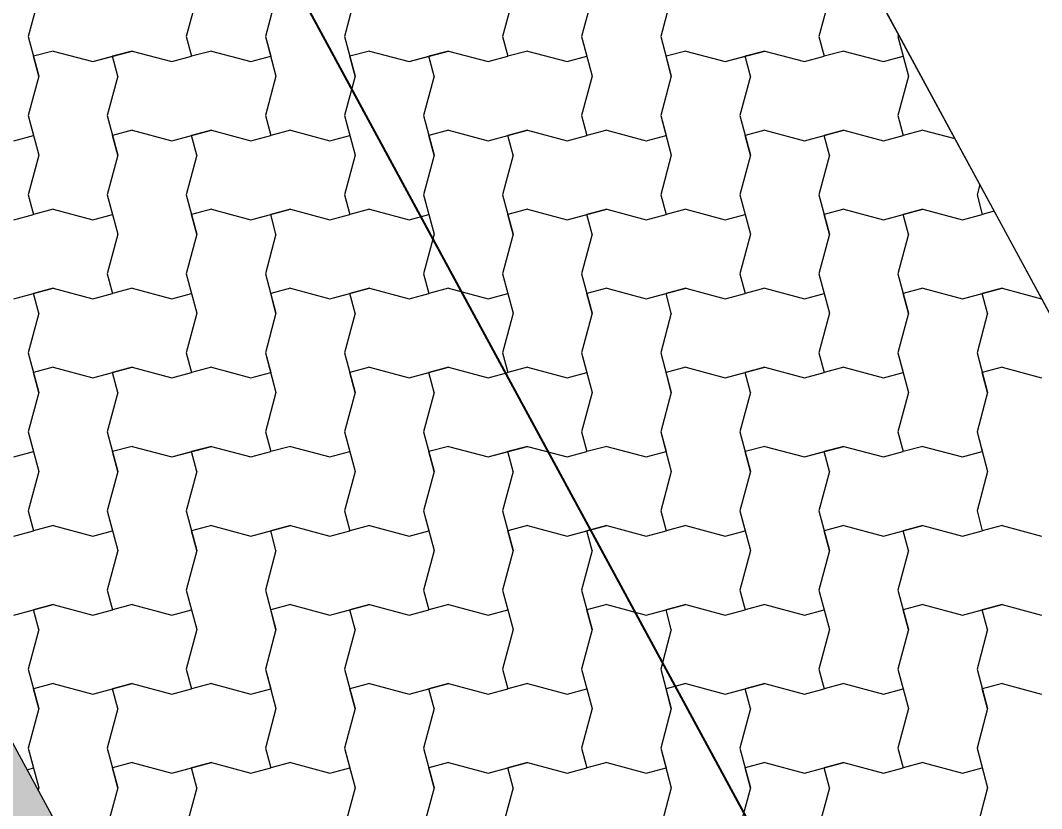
# Model space of a CAD drawing. Header units: metres. Extents: x -111189 to -108577, y -72951 to -72647.
# Drawn here: x -110197.976 to -110196.685, y -72668.419 to -72667.422 of the extents above; entities that cross this region are included whole.
import ezdxf

# ---------------------------------------------------------------- set-up
doc = ezdxf.new("R2010")
doc.units = ezdxf.units.M
doc.header["$MEASUREMENT"] = 0
doc.set_wipeout_variables(frame=1)
doc.linetypes.add('Wipeout_Contour', pattern=[1, 0, -1])
for name, color, linetype in [('00 - Cotas Implantação', 7, 'Continuous'), ('00 - Muros - Pormenores', 7, 'Continuous'), ('02 - ESTRADAS', 7, 'Continuous'), ('02 - PASSEIOS', 7, 'Continuous'), ('07 - MUROS', 7, 'Continuous'), ('Planta Piso -1_1_01 - TERRENO PROPOSTO', 7, 'Continuous')]:
    doc.layers.add(name, color=color, linetype=linetype)
doc.styles.add('ESTILO_GERADO_2', font='malgunsl.ttf')
doc.styles.add('ESTILO_GERADO_3', font='AGENCYR.TTF')
doc.dimstyles.new('ESTILO_GERADO__1', dxfattribs={"dimtxt": 0.15, "dimasz": 0.095, "dimexe": 0.18, "dimexo": 0.5, "dimgap": 0, "dimtad": 1, "dimzin": 0, "dimdsep": 46, "dimtxsty": 'ESTILO_GERADO_2', "dimblk": 'ARROWHEAD_2', "dimblk1": 'ARROWHEAD_2', "dimblk2": 'ARROWHEAD_2', "dimcen": 0.09, "dimclrd": 7, "dimclre": 7, "dimclrt": 7, "dimadec": 0, "dimazin": 0, "dimtfac": 1, "dimtdec": 4, "dimtmove": 0, "dimatfit": 3, "dimfxl": 1, "dimtolj": 1, "dimtzin": 0, "dimarcsym": 0})
doc.dimstyles.new('ESTILO_GERADO__2', dxfattribs={"dimtxt": 0.15, "dimasz": 0.057, "dimexe": 0.18, "dimexo": 0.05, "dimgap": 0, "dimtad": 1, "dimzin": 0, "dimdsep": 46, "dimtxsty": 'ESTILO_GERADO_3', "dimblk": 'ARROWHEAD_2', "dimblk1": 'ARROWHEAD_2', "dimblk2": 'ARROWHEAD_2', "dimcen": 0.09, "dimclrd": 7, "dimclre": 7, "dimclrt": 7, "dimadec": 0, "dimazin": 0, "dimtfac": 1, "dimtdec": 4, "dimtmove": 0, "dimatfit": 3, "dimfxl": 1, "dimtolj": 1, "dimtzin": 0, "dimarcsym": 0})

# ---------------------------------------------------------------- blocks, each defined once
blk = doc.blocks.new('Malha_7_1', base_point=(-111182.45, -72914.5203))
at = {"layer": '02 - ESTRADAS', "linetype": 'Continuous', "lineweight": 0}
blk.add_hatch(color=59, dxfattribs=at).paths.add_polyline_path([(-111182.45, -72914.5203), (-111188.8126, -72916.4733), (-111186.8713, -72920.0457), (-111184.43, -72924.5384), (-111179.542, -72933.5337), (-111178.9858, -72934.5573), (-111177.1266, -72937.9788), (-111170.2715, -72950.5942), (-111163.9365, -72948.6033), (-111171.3979, -72934.867), (-111173.1932, -72931.5618), (-111177.5277, -72923.5822), (-111178.6992, -72921.4255), (-111179.283, -72920.3506), (-111181.1398, -72916.9324)])
at = {"layer": '02 - ESTRADAS', "color": 7, "linetype": 'Continuous', "lineweight": 13, "flags": 128}
blk.add_lwpolyline([(-111182.45, -72914.5203), (-111181.1398, -72916.9324), (-111179.283, -72920.3506), (-111178.6992, -72921.4255), (-111177.5277, -72923.5822), (-111173.1932, -72931.5618), (-111171.3979, -72934.867), (-111163.9365, -72948.6033), (-111170.2715, -72950.5942), (-111177.1266, -72937.9788), (-111178.9858, -72934.5573), (-111179.542, -72933.5337), (-111184.43, -72924.5384), (-111186.8713, -72920.0457), (-111188.8126, -72916.4733)], close=True, dxfattribs=at)
blk = doc.blocks.new('*X25', base_point=(-110957.0649, -73026.2797))
at = {"layer": '02 - PASSEIOS', "color": 253, "linetype": 'Continuous', "lineweight": 9}
for p, q in [((-111173.5515, -72929.898), (-111173.5649, -72929.948)), ((-111173.3515, -72929.898), (-111173.3649, -72929.948)), ((-111173.2515, -72929.898), (-111173.2649, -72929.948)), ((-111173.2515, -72929.898), (-111173.2649, -72929.948)), ((-111173.1515, -72929.898), (-111173.1649, -72929.948)), ((-111172.9515, -72929.898), (-111172.9649, -72929.948)), ((-111172.8515, -72929.898), (-111172.8649, -72929.948)), ((-111172.8515, -72929.898), (-111172.8649, -72929.948)), ((-111172.7515, -72929.898), (-111172.7649, -72929.948)), ((-111172.5515, -72929.898), (-111172.5649, -72929.948)), ((-111173.5649, -72929.948), (-111173.5515, -72929.998)), ((-111173.3649, -72929.948), (-111173.3582, -72929.973)), ((-111173.2649, -72929.948), (-111173.2582, -72929.973)), ((-111173.2649, -72929.948), (-111173.2515, -72929.998)), ((-111173.1649, -72929.948), (-111173.1515, -72929.998)), ((-111172.9649, -72929.948), (-111172.9582, -72929.973)), ((-111172.8649, -72929.948), (-111172.8582, -72929.973)), ((-111172.8649, -72929.948), (-111172.8515, -72929.998)), ((-111172.7649, -72929.948), (-111172.7515, -72929.998)), ((-111172.5649, -72929.948), (-111172.5582, -72929.973)), ((-111172.4642, -72929.9456), (-111172.4649, -72929.948)), ((-111172.4642, -72929.9456), (-111172.4649, -72929.948)), ((-111172.4649, -72929.948), (-111172.4582, -72929.973)), ((-111172.4649, -72929.948), (-111172.4515, -72929.998)), ((-111173.5332, -72929.9663), (-111173.5582, -72929.973)), ((-111173.5332, -72929.9663), (-111173.5582, -72929.973)), ((-111173.5332, -72929.9663), (-111173.4832, -72929.9797)), ((-111173.5332, -72929.9663), (-111173.4832, -72929.9797)), ((-111173.4832, -72929.9797), (-111173.4332, -72929.9663)), ((-111173.4332, -72929.9663), (-111173.4582, -72929.973)), ((-111173.4332, -72929.9663), (-111173.3832, -72929.9797)), ((-111173.4332, -72929.9663), (-111173.3832, -72929.9797)), ((-111173.3332, -72929.9663), (-111173.3582, -72929.973)), ((-111173.3332, -72929.9663), (-111173.2832, -72929.9797)), ((-111173.1332, -72929.9663), (-111173.1582, -72929.973)), ((-111173.1332, -72929.9663), (-111173.1582, -72929.973)), ((-111173.1332, -72929.9663), (-111173.0832, -72929.9797)), ((-111173.1332, -72929.9663), (-111173.0832, -72929.9797)), ((-111173.0832, -72929.9797), (-111173.0332, -72929.9663)), ((-111173.0332, -72929.9663), (-111173.0582, -72929.973)), ((-111173.0332, -72929.9663), (-111172.9832, -72929.9797)), ((-111173.0332, -72929.9663), (-111172.9832, -72929.9797)), ((-111172.9332, -72929.9663), (-111172.9582, -72929.973)), ((-111172.9332, -72929.9663), (-111172.8832, -72929.9797)), ((-111172.7332, -72929.9663), (-111172.7582, -72929.973)), ((-111172.7332, -72929.9663), (-111172.7582, -72929.973)), ((-111172.7332, -72929.9663), (-111172.6832, -72929.9797)), ((-111172.7332, -72929.9663), (-111172.6832, -72929.9797)), ((-111172.6832, -72929.9797), (-111172.6332, -72929.9663)), ((-111172.6332, -72929.9663), (-111172.6582, -72929.973)), ((-111172.6332, -72929.9663), (-111172.5832, -72929.9797)), ((-111172.6332, -72929.9663), (-111172.5832, -72929.9797)), ((-111172.5332, -72929.9663), (-111172.5582, -72929.973)), ((-111172.5332, -72929.9663), (-111172.4832, -72929.9797)), ((-111173.5515, -72929.998), (-111173.5582, -72929.973)), ((-111173.4832, -72929.9797), (-111173.4582, -72929.973)), ((-111173.4515, -72929.998), (-111173.4582, -72929.973)), ((-111173.3832, -72929.9797), (-111173.3582, -72929.973)), ((-111173.3832, -72929.9797), (-111173.3582, -72929.973)), ((-111173.2832, -72929.9797), (-111173.2582, -72929.973)), ((-111173.1515, -72929.998), (-111173.1582, -72929.973)), ((-111173.0832, -72929.9797), (-111173.0582, -72929.973)), ((-111173.0515, -72929.998), (-111173.0582, -72929.973)), ((-111172.9832, -72929.9797), (-111172.9582, -72929.973)), ((-111172.9832, -72929.9797), (-111172.9582, -72929.973)), ((-111172.8832, -72929.9797), (-111172.8582, -72929.973)), ((-111172.7515, -72929.998), (-111172.7582, -72929.973)), ((-111172.6832, -72929.9797), (-111172.6582, -72929.973)), ((-111172.6515, -72929.998), (-111172.6582, -72929.973)), ((-111172.5832, -72929.9797), (-111172.5582, -72929.973)), ((-111172.5832, -72929.9797), (-111172.5582, -72929.973)), ((-111172.4832, -72929.9797), (-111172.4582, -72929.973)), ((-111173.5515, -72929.998), (-111173.5649, -72930.048)), ((-111173.5515, -72929.998), (-111173.5649, -72930.048)), ((-111173.4515, -72929.998), (-111173.4649, -72930.048)), ((-111173.2515, -72929.998), (-111173.2649, -72930.048)), ((-111173.1515, -72929.998), (-111173.1649, -72930.048)), ((-111173.1515, -72929.998), (-111173.1649, -72930.048)), ((-111173.0515, -72929.998), (-111173.0649, -72930.048)), ((-111172.8515, -72929.998), (-111172.8649, -72930.048)), ((-111172.7515, -72929.998), (-111172.7649, -72930.048)), ((-111172.7515, -72929.998), (-111172.7649, -72930.048)), ((-111172.6515, -72929.998), (-111172.6649, -72930.048)), ((-111172.4515, -72929.998), (-111172.4649, -72930.048)), ((-111173.5649, -72930.048), (-111173.5582, -72930.073)), ((-111173.5649, -72930.048), (-111173.5515, -72930.098)), ((-111173.4649, -72930.048), (-111173.4515, -72930.098)), ((-111173.2649, -72930.048), (-111173.2582, -72930.073)), ((-111173.1649, -72930.048), (-111173.1582, -72930.073)), ((-111173.1649, -72930.048), (-111173.1515, -72930.098)), ((-111173.0649, -72930.048), (-111173.0515, -72930.098)), ((-111172.8649, -72930.048), (-111172.8582, -72930.073)), ((-111172.7649, -72930.048), (-111172.7582, -72930.073)), ((-111172.7649, -72930.048), (-111172.7515, -72930.098)), ((-111172.6649, -72930.048), (-111172.6515, -72930.098)), ((-111172.4649, -72930.048), (-111172.4582, -72930.073)), ((-111173.5832, -72930.0797), (-111173.5582, -72930.073)), ((-111173.4332, -72930.0663), (-111173.4582, -72930.073)), ((-111173.4332, -72930.0663), (-111173.4582, -72930.073)), ((-111173.4515, -72930.098), (-111173.4582, -72930.073)), ((-111173.4332, -72930.0663), (-111173.3832, -72930.0797)), ((-111173.4332, -72930.0663), (-111173.3832, -72930.0797)), ((-111173.3832, -72930.0797), (-111173.3332, -72930.0663)), ((-111173.3832, -72930.0797), (-111173.3582, -72930.073)), ((-111173.3332, -72930.0663), (-111173.3582, -72930.073)), ((-111173.3515, -72930.098), (-111173.3582, -72930.073)), ((-111173.3332, -72930.0663), (-111173.2832, -72930.0797)), ((-111173.3332, -72930.0663), (-111173.2832, -72930.0797)), ((-111173.2832, -72930.0797), (-111173.2582, -72930.073)), ((-111173.2832, -72930.0797), (-111173.2582, -72930.073)), ((-111173.2332, -72930.0663), (-111173.2582, -72930.073)), ((-111173.2332, -72930.0663), (-111173.1832, -72930.0797)), ((-111173.1832, -72930.0797), (-111173.1582, -72930.073)), ((-111173.0332, -72930.0663), (-111173.0582, -72930.073)), ((-111173.0332, -72930.0663), (-111173.0582, -72930.073)), ((-111173.0515, -72930.098), (-111173.0582, -72930.073)), ((-111173.0332, -72930.0663), (-111172.9832, -72930.0797)), ((-111173.0332, -72930.0663), (-111172.9832, -72930.0797)), ((-111172.9832, -72930.0797), (-111172.9332, -72930.0663)), ((-111172.9832, -72930.0797), (-111172.9582, -72930.073)), ((-111172.9332, -72930.0663), (-111172.9582, -72930.073)), ((-111172.9515, -72930.098), (-111172.9582, -72930.073)), ((-111172.9332, -72930.0663), (-111172.8832, -72930.0797)), ((-111172.9332, -72930.0663), (-111172.8832, -72930.0797)), ((-111172.8832, -72930.0797), (-111172.8582, -72930.073)), ((-111172.8832, -72930.0797), (-111172.8582, -72930.073)), ((-111172.8332, -72930.0663), (-111172.8582, -72930.073)), ((-111172.8332, -72930.0663), (-111172.7832, -72930.0797)), ((-111172.7832, -72930.0797), (-111172.7582, -72930.073)), ((-111172.6332, -72930.0663), (-111172.6582, -72930.073)), ((-111172.6332, -72930.0663), (-111172.6582, -72930.073)), ((-111172.6515, -72930.098), (-111172.6582, -72930.073)), ((-111172.6332, -72930.0663), (-111172.5832, -72930.0797)), ((-111172.6332, -72930.0663), (-111172.5832, -72930.0797)), ((-111172.5832, -72930.0797), (-111172.5332, -72930.0663)), ((-111172.5832, -72930.0797), (-111172.5582, -72930.073)), ((-111172.5332, -72930.0663), (-111172.5582, -72930.073)), ((-111172.5515, -72930.098), (-111172.5582, -72930.073)), ((-111172.5332, -72930.0663), (-111172.4832, -72930.0797)), ((-111172.5332, -72930.0663), (-111172.4832, -72930.0797)), ((-111172.4832, -72930.0797), (-111172.4582, -72930.073)), ((-111172.4832, -72930.0797), (-111172.4582, -72930.073)), ((-111172.4332, -72930.0663), (-111172.4582, -72930.073)), ((-111172.4332, -72930.0663), (-111172.393, -72930.0771)), ((-111173.5515, -72930.098), (-111173.5649, -72930.148)), ((-111173.4515, -72930.098), (-111173.4649, -72930.148)), ((-111173.4515, -72930.098), (-111173.4649, -72930.148)), ((-111173.3515, -72930.098), (-111173.3649, -72930.148)), ((-111173.1515, -72930.098), (-111173.1649, -72930.148)), ((-111173.0515, -72930.098), (-111173.0649, -72930.148)), ((-111173.0515, -72930.098), (-111173.0649, -72930.148)), ((-111172.9515, -72930.098), (-111172.9649, -72930.148)), ((-111172.7515, -72930.098), (-111172.7649, -72930.148)), ((-111172.6515, -72930.098), (-111172.6649, -72930.148)), ((-111172.6515, -72930.098), (-111172.6649, -72930.148)), ((-111172.5515, -72930.098), (-111172.5649, -72930.148)), ((-111172.3615, -72930.1353), (-111172.3649, -72930.148)), ((-111173.5649, -72930.148), (-111173.5582, -72930.173)), ((-111173.4649, -72930.148), (-111173.4582, -72930.173)), ((-111173.4649, -72930.148), (-111173.4515, -72930.198)), ((-111173.3649, -72930.148), (-111173.3515, -72930.198)), ((-111173.1649, -72930.148), (-111173.1582, -72930.173)), ((-111173.0649, -72930.148), (-111173.0582, -72930.173)), ((-111173.0649, -72930.148), (-111173.0515, -72930.198)), ((-111172.9649, -72930.148), (-111172.9515, -72930.198)), ((-111172.7649, -72930.148), (-111172.7582, -72930.173)), ((-111172.6649, -72930.148), (-111172.6582, -72930.173)), ((-111172.6649, -72930.148), (-111172.6515, -72930.198)), ((-111172.5649, -72930.148), (-111172.5515, -72930.198)), ((-111172.3649, -72930.148), (-111172.3582, -72930.173)), ((-111173.5832, -72930.1797), (-111173.5582, -72930.173)), ((-111173.5832, -72930.1797), (-111173.5582, -72930.173)), ((-111173.5332, -72930.1663), (-111173.5582, -72930.173)), ((-111173.5332, -72930.1663), (-111173.4832, -72930.1797)), ((-111173.4832, -72930.1797), (-111173.4582, -72930.173)), ((-111173.3332, -72930.1663), (-111173.3582, -72930.173)), ((-111173.3332, -72930.1663), (-111173.3582, -72930.173)), ((-111173.3515, -72930.198), (-111173.3582, -72930.173)), ((-111173.3332, -72930.1663), (-111173.2832, -72930.1797)), ((-111173.3332, -72930.1663), (-111173.2832, -72930.1797)), ((-111173.2832, -72930.1797), (-111173.2332, -72930.1663)), ((-111173.2832, -72930.1797), (-111173.2582, -72930.173)), ((-111173.2332, -72930.1663), (-111173.2582, -72930.173)), ((-111173.2515, -72930.198), (-111173.2582, -72930.173)), ((-111173.2332, -72930.1663), (-111173.1832, -72930.1797)), ((-111173.2332, -72930.1663), (-111173.1832, -72930.1797)), ((-111173.1832, -72930.1797), (-111173.1582, -72930.173)), ((-111173.1832, -72930.1797), (-111173.1582, -72930.173)), ((-111173.1332, -72930.1663), (-111173.1582, -72930.173)), ((-111173.1332, -72930.1663), (-111173.0832, -72930.1797)), ((-111173.0832, -72930.1797), (-111173.0582, -72930.173)), ((-111172.9332, -72930.1663), (-111172.9582, -72930.173)), ((-111172.9332, -72930.1663), (-111172.9582, -72930.173)), ((-111172.9515, -72930.198), (-111172.9582, -72930.173)), ((-111172.9332, -72930.1663), (-111172.8832, -72930.1797)), ((-111172.9332, -72930.1663), (-111172.8832, -72930.1797)), ((-111172.8832, -72930.1797), (-111172.8332, -72930.1663)), ((-111172.8832, -72930.1797), (-111172.8582, -72930.173)), ((-111172.8332, -72930.1663), (-111172.8582, -72930.173)), ((-111172.8515, -72930.198), (-111172.8582, -72930.173)), ((-111172.8332, -72930.1663), (-111172.7832, -72930.1797)), ((-111172.8332, -72930.1663), (-111172.7832, -72930.1797)), ((-111172.7832, -72930.1797), (-111172.7582, -72930.173)), ((-111172.7832, -72930.1797), (-111172.7582, -72930.173)), ((-111172.7332, -72930.1663), (-111172.7582, -72930.173)), ((-111172.7332, -72930.1663), (-111172.6832, -72930.1797)), ((-111172.6832, -72930.1797), (-111172.6582, -72930.173)), ((-111172.5332, -72930.1663), (-111172.5582, -72930.173)), ((-111172.5332, -72930.1663), (-111172.5582, -72930.173)), ((-111172.5515, -72930.198), (-111172.5582, -72930.173)), ((-111172.5332, -72930.1663), (-111172.4832, -72930.1797)), ((-111172.5332, -72930.1663), (-111172.4832, -72930.1797)), ((-111172.4832, -72930.1797), (-111172.4332, -72930.1663)), ((-111172.4832, -72930.1797), (-111172.4582, -72930.173)), ((-111172.4332, -72930.1663), (-111172.4582, -72930.173)), ((-111172.4515, -72930.198), (-111172.4582, -72930.173)), ((-111172.4332, -72930.1663), (-111172.3832, -72930.1797)), ((-111172.4332, -72930.1663), (-111172.3832, -72930.1797)), ((-111172.3832, -72930.1797), (-111172.3582, -72930.173)), ((-111172.3832, -72930.1797), (-111172.3582, -72930.173)), ((-111172.3432, -72930.169), (-111172.3582, -72930.173)), ((-111173.4515, -72930.198), (-111173.4649, -72930.248)), ((-111173.3515, -72930.198), (-111173.3649, -72930.248)), ((-111173.3515, -72930.198), (-111173.3649, -72930.248)), ((-111173.2515, -72930.198), (-111173.2649, -72930.248)), ((-111173.0515, -72930.198), (-111173.0649, -72930.248)), ((-111172.9515, -72930.198), (-111172.9649, -72930.248)), ((-111172.9515, -72930.198), (-111172.9649, -72930.248)), ((-111172.8515, -72930.198), (-111172.8649, -72930.248)), ((-111172.6515, -72930.198), (-111172.6649, -72930.248)), ((-111172.5515, -72930.198), (-111172.5649, -72930.248)), ((-111172.5515, -72930.198), (-111172.5649, -72930.248)), ((-111172.4515, -72930.198), (-111172.4649, -72930.248)), ((-111173.4649, -72930.248), (-111173.4582, -72930.273)), ((-111173.3649, -72930.248), (-111173.3582, -72930.273)), ((-111173.3649, -72930.248), (-111173.3515, -72930.298)), ((-111173.2649, -72930.248), (-111173.2515, -72930.298)), ((-111173.0649, -72930.248), (-111173.0582, -72930.273)), ((-111172.9649, -72930.248), (-111172.9582, -72930.273)), ((-111172.9649, -72930.248), (-111172.9515, -72930.298)), ((-111172.8649, -72930.248), (-111172.8515, -72930.298)), ((-111172.6649, -72930.248), (-111172.6582, -72930.273)), ((-111172.5649, -72930.248), (-111172.5582, -72930.273)), ((-111172.5649, -72930.248), (-111172.5515, -72930.298)), ((-111172.4649, -72930.248), (-111172.4515, -72930.298)), ((-111173.5832, -72930.2797), (-111173.5332, -72930.2663)), ((-111173.5332, -72930.2663), (-111173.5582, -72930.273)), ((-111173.5332, -72930.2663), (-111173.4832, -72930.2797)), ((-111173.5332, -72930.2663), (-111173.4832, -72930.2797)), ((-111173.4332, -72930.2663), (-111173.4582, -72930.273)), ((-111173.4332, -72930.2663), (-111173.3832, -72930.2797)), ((-111173.2332, -72930.2663), (-111173.2582, -72930.273)), ((-111173.2332, -72930.2663), (-111173.2582, -72930.273)), ((-111173.2332, -72930.2663), (-111173.1832, -72930.2797)), ((-111173.2332, -72930.2663), (-111173.1832, -72930.2797)), ((-111173.1832, -72930.2797), (-111173.1332, -72930.2663)), ((-111173.1332, -72930.2663), (-111173.1582, -72930.273)), ((-111173.1332, -72930.2663), (-111173.0832, -72930.2797)), ((-111173.1332, -72930.2663), (-111173.0832, -72930.2797)), ((-111173.0332, -72930.2663), (-111173.0582, -72930.273)), ((-111173.0332, -72930.2663), (-111172.9832, -72930.2797)), ((-111172.8332, -72930.2663), (-111172.8582, -72930.273)), ((-111172.8332, -72930.2663), (-111172.8582, -72930.273)), ((-111172.8332, -72930.2663), (-111172.7832, -72930.2797)), ((-111172.8332, -72930.2663), (-111172.7832, -72930.2797)), ((-111172.7832, -72930.2797), (-111172.7332, -72930.2663)), ((-111172.7332, -72930.2663), (-111172.7582, -72930.273)), ((-111172.7332, -72930.2663), (-111172.6832, -72930.2797)), ((-111172.7332, -72930.2663), (-111172.6832, -72930.2797)), ((-111172.6332, -72930.2663), (-111172.6582, -72930.273)), ((-111172.6332, -72930.2663), (-111172.5832, -72930.2797)), ((-111172.4332, -72930.2663), (-111172.4582, -72930.273)), ((-111172.4332, -72930.2663), (-111172.4582, -72930.273)), ((-111172.4332, -72930.2663), (-111172.3832, -72930.2797)), ((-111172.4332, -72930.2663), (-111172.3832, -72930.2797)), ((-111172.3832, -72930.2797), (-111172.3332, -72930.2663)), ((-111172.3332, -72930.2663), (-111172.3582, -72930.273)), ((-111172.3332, -72930.2663), (-111172.2833, -72930.2797)), ((-111172.3332, -72930.2663), (-111172.2833, -72930.2797)), ((-111173.5832, -72930.2797), (-111173.5582, -72930.273)), ((-111173.5515, -72930.298), (-111173.5582, -72930.273)), ((-111173.4832, -72930.2797), (-111173.4582, -72930.273)), ((-111173.4832, -72930.2797), (-111173.4582, -72930.273)), ((-111173.3832, -72930.2797), (-111173.3582, -72930.273)), ((-111173.2515, -72930.298), (-111173.2582, -72930.273)), ((-111173.1832, -72930.2797), (-111173.1582, -72930.273)), ((-111173.1515, -72930.298), (-111173.1582, -72930.273)), ((-111173.0832, -72930.2797), (-111173.0582, -72930.273)), ((-111173.0832, -72930.2797), (-111173.0582, -72930.273)), ((-111172.9832, -72930.2797), (-111172.9582, -72930.273)), ((-111172.8515, -72930.298), (-111172.8582, -72930.273)), ((-111172.7832, -72930.2797), (-111172.7582, -72930.273)), ((-111172.7515, -72930.298), (-111172.7582, -72930.273)), ((-111172.6832, -72930.2797), (-111172.6582, -72930.273)), ((-111172.6832, -72930.2797), (-111172.6582, -72930.273)), ((-111172.5832, -72930.2797), (-111172.5582, -72930.273)), ((-111172.4515, -72930.298), (-111172.4582, -72930.273)), ((-111172.3832, -72930.2797), (-111172.3582, -72930.273)), ((-111172.3515, -72930.298), (-111172.3582, -72930.273)), ((-111173.5515, -72930.298), (-111173.5649, -72930.348)), ((-111173.3515, -72930.298), (-111173.3649, -72930.348)), ((-111173.2515, -72930.298), (-111173.2649, -72930.348)), ((-111173.2515, -72930.298), (-111173.2649, -72930.348)), ((-111173.1515, -72930.298), (-111173.1649, -72930.348)), ((-111172.9515, -72930.298), (-111172.9649, -72930.348)), ((-111172.8515, -72930.298), (-111172.8649, -72930.348)), ((-111172.8515, -72930.298), (-111172.8649, -72930.348)), ((-111172.7515, -72930.298), (-111172.7649, -72930.348)), ((-111172.5515, -72930.298), (-111172.5649, -72930.348)), ((-111172.4515, -72930.298), (-111172.4649, -72930.348)), ((-111172.4515, -72930.298), (-111172.4649, -72930.348)), ((-111172.3515, -72930.298), (-111172.3649, -72930.348)), ((-111173.5649, -72930.348), (-111173.5515, -72930.398)), ((-111173.3649, -72930.348), (-111173.3582, -72930.373)), ((-111173.2649, -72930.348), (-111173.2582, -72930.373)), ((-111173.2649, -72930.348), (-111173.2515, -72930.398)), ((-111173.1649, -72930.348), (-111173.1515, -72930.398)), ((-111172.9649, -72930.348), (-111172.9582, -72930.373)), ((-111172.8649, -72930.348), (-111172.8582, -72930.373)), ((-111172.8649, -72930.348), (-111172.8515, -72930.398)), ((-111172.7649, -72930.348), (-111172.7515, -72930.398)), ((-111172.5649, -72930.348), (-111172.5582, -72930.373)), ((-111172.4649, -72930.348), (-111172.4582, -72930.373)), ((-111172.4649, -72930.348), (-111172.4515, -72930.398)), ((-111172.3649, -72930.348), (-111172.3515, -72930.398)), ((-111173.5332, -72930.3663), (-111173.5582, -72930.373)), ((-111173.5332, -72930.3663), (-111173.5582, -72930.373)), ((-111173.5332, -72930.3663), (-111173.4832, -72930.3797)), ((-111173.5332, -72930.3663), (-111173.4832, -72930.3797)), ((-111173.4832, -72930.3797), (-111173.4332, -72930.3663)), ((-111173.4332, -72930.3663), (-111173.4582, -72930.373)), ((-111173.4332, -72930.3663), (-111173.3832, -72930.3797)), ((-111173.4332, -72930.3663), (-111173.3832, -72930.3797)), ((-111173.3332, -72930.3663), (-111173.3582, -72930.373)), ((-111173.3332, -72930.3663), (-111173.2832, -72930.3797)), ((-111173.1332, -72930.3663), (-111173.1582, -72930.373)), ((-111173.1332, -72930.3663), (-111173.1582, -72930.373)), ((-111173.1332, -72930.3663), (-111173.0832, -72930.3797)), ((-111173.1332, -72930.3663), (-111173.0832, -72930.3797)), ((-111173.0832, -72930.3797), (-111173.0332, -72930.3663)), ((-111173.0332, -72930.3663), (-111173.0582, -72930.373)), ((-111173.0332, -72930.3663), (-111172.9832, -72930.3797)), ((-111173.0332, -72930.3663), (-111172.9832, -72930.3797)), ((-111172.9332, -72930.3663), (-111172.9582, -72930.373)), ((-111172.9332, -72930.3663), (-111172.8832, -72930.3797)), ((-111172.7332, -72930.3663), (-111172.7582, -72930.373)), ((-111172.7332, -72930.3663), (-111172.7582, -72930.373)), ((-111172.7332, -72930.3663), (-111172.6832, -72930.3797)), ((-111172.7332, -72930.3663), (-111172.6832, -72930.3797)), ((-111172.6832, -72930.3797), (-111172.6332, -72930.3663)), ((-111172.6332, -72930.3663), (-111172.6582, -72930.373)), ((-111172.6332, -72930.3663), (-111172.5832, -72930.3797)), ((-111172.6332, -72930.3663), (-111172.5832, -72930.3797)), ((-111172.5332, -72930.3663), (-111172.5582, -72930.373)), ((-111172.5332, -72930.3663), (-111172.4832, -72930.3797)), ((-111172.3332, -72930.3663), (-111172.3582, -72930.373)), ((-111172.3332, -72930.3663), (-111172.3582, -72930.373)), ((-111172.3332, -72930.3663), (-111172.2832, -72930.3797)), ((-111172.3332, -72930.3663), (-111172.2832, -72930.3797)), ((-111173.5515, -72930.398), (-111173.5582, -72930.373)), ((-111173.4832, -72930.3797), (-111173.4582, -72930.373)), ((-111173.4515, -72930.398), (-111173.4582, -72930.373)), ((-111173.3832, -72930.3797), (-111173.3582, -72930.373)), ((-111173.3832, -72930.3797), (-111173.3582, -72930.373)), ((-111173.2832, -72930.3797), (-111173.2582, -72930.373)), ((-111173.1515, -72930.398), (-111173.1582, -72930.373)), ((-111173.0832, -72930.3797), (-111173.0582, -72930.373)), ((-111173.0515, -72930.398), (-111173.0582, -72930.373)), ((-111172.9832, -72930.3797), (-111172.9582, -72930.373)), ((-111172.9832, -72930.3797), (-111172.9582, -72930.373)), ((-111172.8832, -72930.3797), (-111172.8582, -72930.373)), ((-111172.7515, -72930.398), (-111172.7582, -72930.373)), ((-111172.6832, -72930.3797), (-111172.6582, -72930.373)), ((-111172.6515, -72930.398), (-111172.6582, -72930.373)), ((-111172.5832, -72930.3797), (-111172.5582, -72930.373)), ((-111172.5832, -72930.3797), (-111172.5582, -72930.373)), ((-111172.4832, -72930.3797), (-111172.4582, -72930.373)), ((-111172.3515, -72930.398), (-111172.3582, -72930.373)), ((-111173.5515, -72930.398), (-111173.5649, -72930.448)), ((-111173.5515, -72930.398), (-111173.5649, -72930.448)), ((-111173.4515, -72930.398), (-111173.4649, -72930.448)), ((-111173.2515, -72930.398), (-111173.2649, -72930.448)), ((-111173.1515, -72930.398), (-111173.1649, -72930.448)), ((-111173.1515, -72930.398), (-111173.1649, -72930.448)), ((-111173.0515, -72930.398), (-111173.0649, -72930.448)), ((-111172.8515, -72930.398), (-111172.8649, -72930.448)), ((-111172.7515, -72930.398), (-111172.7649, -72930.448)), ((-111172.7515, -72930.398), (-111172.7649, -72930.448)), ((-111172.6515, -72930.398), (-111172.6649, -72930.448)), ((-111172.4515, -72930.398), (-111172.4649, -72930.448)), ((-111172.3515, -72930.398), (-111172.3649, -72930.448)), ((-111172.3515, -72930.398), (-111172.3649, -72930.448)), ((-111173.5649, -72930.448), (-111173.5582, -72930.473)), ((-111173.5649, -72930.448), (-111173.5515, -72930.498)), ((-111173.4649, -72930.448), (-111173.4515, -72930.498)), ((-111173.2649, -72930.448), (-111173.2582, -72930.473)), ((-111173.1649, -72930.448), (-111173.1582, -72930.473)), ((-111173.1649, -72930.448), (-111173.1515, -72930.498)), ((-111173.0649, -72930.448), (-111173.0515, -72930.498)), ((-111172.8649, -72930.448), (-111172.8582, -72930.473)), ((-111172.7649, -72930.448), (-111172.7582, -72930.473)), ((-111172.7649, -72930.448), (-111172.7515, -72930.498)), ((-111172.6649, -72930.448), (-111172.6515, -72930.498)), ((-111172.4649, -72930.448), (-111172.4582, -72930.473)), ((-111172.3649, -72930.448), (-111172.3582, -72930.473)), ((-111172.3649, -72930.448), (-111172.3515, -72930.498)), ((-111173.5832, -72930.4797), (-111173.5582, -72930.473)), ((-111173.4332, -72930.4663), (-111173.4582, -72930.473)), ((-111173.4332, -72930.4663), (-111173.4582, -72930.473)), ((-111173.4515, -72930.498), (-111173.4582, -72930.473)), ((-111173.4332, -72930.4663), (-111173.3832, -72930.4797)), ((-111173.4332, -72930.4663), (-111173.3832, -72930.4797)), ((-111173.3832, -72930.4797), (-111173.3332, -72930.4663)), ((-111173.3832, -72930.4797), (-111173.3582, -72930.473)), ((-111173.3332, -72930.4663), (-111173.3582, -72930.473)), ((-111173.3515, -72930.498), (-111173.3582, -72930.473)), ((-111173.3332, -72930.4663), (-111173.2832, -72930.4797)), ((-111173.3332, -72930.4663), (-111173.2832, -72930.4797)), ((-111173.2832, -72930.4797), (-111173.2582, -72930.473)), ((-111173.2832, -72930.4797), (-111173.2582, -72930.473)), ((-111173.2332, -72930.4663), (-111173.2582, -72930.473)), ((-111173.2332, -72930.4663), (-111173.1832, -72930.4797)), ((-111173.1832, -72930.4797), (-111173.1582, -72930.473)), ((-111173.0332, -72930.4663), (-111173.0582, -72930.473)), ((-111173.0332, -72930.4663), (-111173.0582, -72930.473)), ((-111173.0515, -72930.498), (-111173.0582, -72930.473)), ((-111173.0332, -72930.4663), (-111172.9832, -72930.4797)), ((-111173.0332, -72930.4663), (-111172.9832, -72930.4797)), ((-111172.9832, -72930.4797), (-111172.9332, -72930.4663)), ((-111172.9832, -72930.4797), (-111172.9582, -72930.473)), ((-111172.9332, -72930.4663), (-111172.9582, -72930.473)), ((-111172.9515, -72930.498), (-111172.9582, -72930.473)), ((-111172.9332, -72930.4663), (-111172.8832, -72930.4797)), ((-111172.9332, -72930.4663), (-111172.8832, -72930.4797)), ((-111172.8832, -72930.4797), (-111172.8582, -72930.473)), ((-111172.8832, -72930.4797), (-111172.8582, -72930.473)), ((-111172.8332, -72930.4663), (-111172.8582, -72930.473)), ((-111172.8332, -72930.4663), (-111172.7832, -72930.4797)), ((-111172.7832, -72930.4797), (-111172.7582, -72930.473)), ((-111172.6332, -72930.4663), (-111172.6582, -72930.473)), ((-111172.6332, -72930.4663), (-111172.6582, -72930.473)), ((-111172.6515, -72930.498), (-111172.6582, -72930.473)), ((-111172.6332, -72930.4663), (-111172.5832, -72930.4797)), ((-111172.6332, -72930.4663), (-111172.5832, -72930.4797)), ((-111172.5832, -72930.4797), (-111172.5332, -72930.4663)), ((-111172.5832, -72930.4797), (-111172.5582, -72930.473)), ((-111172.5332, -72930.4663), (-111172.5582, -72930.473)), ((-111172.5515, -72930.498), (-111172.5582, -72930.473)), ((-111172.5332, -72930.4663), (-111172.4832, -72930.4797)), ((-111172.5332, -72930.4663), (-111172.4832, -72930.4797)), ((-111172.4832, -72930.4797), (-111172.4582, -72930.473)), ((-111172.4832, -72930.4797), (-111172.4582, -72930.473)), ((-111172.4332, -72930.4663), (-111172.4582, -72930.473)), ((-111172.4332, -72930.4663), (-111172.3832, -72930.4797)), ((-111172.3832, -72930.4797), (-111172.3582, -72930.473)), ((-111173.5515, -72930.498), (-111173.5649, -72930.548)), ((-111173.4515, -72930.498), (-111173.4649, -72930.548)), ((-111173.4515, -72930.498), (-111173.4649, -72930.548)), ((-111173.3515, -72930.498), (-111173.3649, -72930.548)), ((-111173.1515, -72930.498), (-111173.1649, -72930.548)), ((-111173.0515, -72930.498), (-111173.0649, -72930.548)), ((-111173.0515, -72930.498), (-111173.0649, -72930.548)), ((-111172.9515, -72930.498), (-111172.9649, -72930.548)), ((-111172.7515, -72930.498), (-111172.7649, -72930.548)), ((-111172.6515, -72930.498), (-111172.6649, -72930.548)), ((-111172.6515, -72930.498), (-111172.6649, -72930.548)), ((-111172.5515, -72930.498), (-111172.5649, -72930.548)), ((-111172.3515, -72930.498), (-111172.3649, -72930.548)), ((-111173.5649, -72930.548), (-111173.5582, -72930.573)), ((-111173.4649, -72930.548), (-111173.4582, -72930.573)), ((-111173.4649, -72930.548), (-111173.4515, -72930.598)), ((-111173.3649, -72930.548), (-111173.3515, -72930.598)), ((-111173.1649, -72930.548), (-111173.1582, -72930.573)), ((-111173.0649, -72930.548), (-111173.0582, -72930.573)), ((-111173.0649, -72930.548), (-111173.0515, -72930.598)), ((-111172.9649, -72930.548), (-111172.9515, -72930.598)), ((-111172.7649, -72930.548), (-111172.7582, -72930.573)), ((-111172.6649, -72930.548), (-111172.6582, -72930.573)), ((-111172.6649, -72930.548), (-111172.6515, -72930.598)), ((-111172.5649, -72930.548), (-111172.5515, -72930.598)), ((-111172.3649, -72930.548), (-111172.3582, -72930.573)), ((-111173.5832, -72930.5797), (-111173.5582, -72930.573)), ((-111173.5832, -72930.5797), (-111173.5582, -72930.573)), ((-111173.5332, -72930.5663), (-111173.5582, -72930.573)), ((-111173.5332, -72930.5663), (-111173.4832, -72930.5797)), ((-111173.4832, -72930.5797), (-111173.4582, -72930.573)), ((-111173.3332, -72930.5663), (-111173.3582, -72930.573)), ((-111173.3332, -72930.5663), (-111173.3582, -72930.573)), ((-111173.3515, -72930.598), (-111173.3582, -72930.573)), ((-111173.3332, -72930.5663), (-111173.2832, -72930.5797)), ((-111173.3332, -72930.5663), (-111173.2832, -72930.5797)), ((-111173.2832, -72930.5797), (-111173.2332, -72930.5663)), ((-111173.2832, -72930.5797), (-111173.2582, -72930.573)), ((-111173.2332, -72930.5663), (-111173.2582, -72930.573)), ((-111173.2515, -72930.598), (-111173.2582, -72930.573)), ((-111173.2332, -72930.5663), (-111173.1832, -72930.5797)), ((-111173.2332, -72930.5663), (-111173.1832, -72930.5797)), ((-111173.1832, -72930.5797), (-111173.1582, -72930.573)), ((-111173.1832, -72930.5797), (-111173.1582, -72930.573)), ((-111173.1332, -72930.5663), (-111173.1582, -72930.573)), ((-111173.1332, -72930.5663), (-111173.0832, -72930.5797)), ((-111173.0832, -72930.5797), (-111173.0582, -72930.573)), ((-111172.9332, -72930.5663), (-111172.9582, -72930.573)), ((-111172.9332, -72930.5663), (-111172.9582, -72930.573)), ((-111172.9515, -72930.598), (-111172.9582, -72930.573)), ((-111172.9332, -72930.5663), (-111172.8832, -72930.5797)), ((-111172.9332, -72930.5663), (-111172.8832, -72930.5797)), ((-111172.8832, -72930.5797), (-111172.8332, -72930.5663)), ((-111172.8832, -72930.5797), (-111172.8582, -72930.573)), ((-111172.8332, -72930.5663), (-111172.8582, -72930.573)), ((-111172.8515, -72930.598), (-111172.8582, -72930.573)), ((-111172.8332, -72930.5663), (-111172.7832, -72930.5797)), ((-111172.8332, -72930.5663), (-111172.7832, -72930.5797)), ((-111172.7832, -72930.5797), (-111172.7582, -72930.573)), ((-111172.7832, -72930.5797), (-111172.7582, -72930.573)), ((-111172.7332, -72930.5663), (-111172.7582, -72930.573)), ((-111172.7332, -72930.5663), (-111172.6832, -72930.5797)), ((-111172.6832, -72930.5797), (-111172.6582, -72930.573)), ((-111172.5332, -72930.5663), (-111172.5582, -72930.573)), ((-111172.5332, -72930.5663), (-111172.5582, -72930.573)), ((-111172.5515, -72930.598), (-111172.5582, -72930.573)), ((-111172.5332, -72930.5663), (-111172.4832, -72930.5797)), ((-111172.5332, -72930.5663), (-111172.4832, -72930.5797)), ((-111172.4832, -72930.5797), (-111172.4332, -72930.5663)), ((-111172.4832, -72930.5797), (-111172.4582, -72930.573)), ((-111172.4332, -72930.5663), (-111172.4582, -72930.573)), ((-111172.4515, -72930.598), (-111172.4582, -72930.573)), ((-111172.4332, -72930.5663), (-111172.3832, -72930.5797)), ((-111172.4332, -72930.5663), (-111172.3832, -72930.5797)), ((-111172.3832, -72930.5797), (-111172.3582, -72930.573)), ((-111172.3832, -72930.5797), (-111172.3582, -72930.573)), ((-111172.3332, -72930.5663), (-111172.3582, -72930.573)), ((-111172.3332, -72930.5663), (-111172.2832, -72930.5797)), ((-111173.4515, -72930.598), (-111173.4649, -72930.648)), ((-111173.3515, -72930.598), (-111173.3649, -72930.648)), ((-111173.3515, -72930.598), (-111173.3649, -72930.648)), ((-111173.2515, -72930.598), (-111173.2649, -72930.648)), ((-111173.0515, -72930.598), (-111173.0649, -72930.648)), ((-111172.9515, -72930.598), (-111172.9649, -72930.648)), ((-111172.9515, -72930.598), (-111172.9649, -72930.648)), ((-111172.8515, -72930.598), (-111172.8649, -72930.648)), ((-111172.6515, -72930.598), (-111172.6649, -72930.648)), ((-111172.5515, -72930.598), (-111172.5649, -72930.648)), ((-111172.5515, -72930.598), (-111172.5649, -72930.648)), ((-111172.4515, -72930.598), (-111172.4649, -72930.648)), ((-111173.4649, -72930.648), (-111173.4582, -72930.673)), ((-111173.3649, -72930.648), (-111173.3582, -72930.673)), ((-111173.3649, -72930.648), (-111173.3515, -72930.698)), ((-111173.2649, -72930.648), (-111173.2515, -72930.698)), ((-111173.0649, -72930.648), (-111173.0582, -72930.673)), ((-111172.9649, -72930.648), (-111172.9582, -72930.673)), ((-111172.9649, -72930.648), (-111172.9515, -72930.698)), ((-111172.8649, -72930.648), (-111172.8515, -72930.698)), ((-111172.6649, -72930.648), (-111172.6582, -72930.673)), ((-111172.5649, -72930.648), (-111172.5582, -72930.673)), ((-111172.5649, -72930.648), (-111172.5515, -72930.698)), ((-111172.4649, -72930.648), (-111172.4515, -72930.698)), ((-111173.5832, -72930.6797), (-111173.5332, -72930.6663)), ((-111173.5332, -72930.6663), (-111173.5582, -72930.673)), ((-111173.5332, -72930.6663), (-111173.4832, -72930.6797)), ((-111173.5332, -72930.6663), (-111173.4832, -72930.6797)), ((-111173.4332, -72930.6663), (-111173.4582, -72930.673)), ((-111173.4332, -72930.6663), (-111173.3832, -72930.6797)), ((-111173.2332, -72930.6663), (-111173.2582, -72930.673)), ((-111173.2332, -72930.6663), (-111173.2582, -72930.673)), ((-111173.2332, -72930.6663), (-111173.1832, -72930.6797)), ((-111173.2332, -72930.6663), (-111173.1832, -72930.6797)), ((-111173.1832, -72930.6797), (-111173.1332, -72930.6663)), ((-111173.1332, -72930.6663), (-111173.1582, -72930.673)), ((-111173.1332, -72930.6663), (-111173.0832, -72930.6797)), ((-111173.1332, -72930.6663), (-111173.0832, -72930.6797)), ((-111173.0332, -72930.6663), (-111173.0582, -72930.673)), ((-111173.0332, -72930.6663), (-111172.9832, -72930.6797)), ((-111172.8332, -72930.6663), (-111172.8582, -72930.673)), ((-111172.8332, -72930.6663), (-111172.8582, -72930.673)), ((-111172.8332, -72930.6663), (-111172.7832, -72930.6797)), ((-111172.8332, -72930.6663), (-111172.7832, -72930.6797)), ((-111172.7832, -72930.6797), (-111172.7332, -72930.6663)), ((-111172.7332, -72930.6663), (-111172.7582, -72930.673)), ((-111172.7332, -72930.6663), (-111172.6832, -72930.6797)), ((-111172.7332, -72930.6663), (-111172.6832, -72930.6797)), ((-111172.6332, -72930.6663), (-111172.6582, -72930.673)), ((-111172.6332, -72930.6663), (-111172.5832, -72930.6797)), ((-111172.4332, -72930.6663), (-111172.4582, -72930.673)), ((-111172.4332, -72930.6663), (-111172.4582, -72930.673)), ((-111172.4332, -72930.6663), (-111172.3832, -72930.6797)), ((-111172.4332, -72930.6663), (-111172.3832, -72930.6797)), ((-111172.3832, -72930.6797), (-111172.3332, -72930.6663)), ((-111172.3332, -72930.6663), (-111172.3582, -72930.673)), ((-111172.3332, -72930.6663), (-111172.2832, -72930.6797)), ((-111172.3332, -72930.6663), (-111172.2832, -72930.6797)), ((-111173.5832, -72930.6797), (-111173.5582, -72930.673)), ((-111173.5515, -72930.698), (-111173.5582, -72930.673)), ((-111173.4832, -72930.6797), (-111173.4582, -72930.673)), ((-111173.4832, -72930.6797), (-111173.4582, -72930.673)), ((-111173.3832, -72930.6797), (-111173.3582, -72930.673)), ((-111173.2515, -72930.698), (-111173.2582, -72930.673)), ((-111173.1832, -72930.6797), (-111173.1582, -72930.673)), ((-111173.1515, -72930.698), (-111173.1582, -72930.673)), ((-111173.0832, -72930.6797), (-111173.0582, -72930.673)), ((-111173.0832, -72930.6797), (-111173.0582, -72930.673)), ((-111172.9832, -72930.6797), (-111172.9582, -72930.673)), ((-111172.8515, -72930.698), (-111172.8582, -72930.673)), ((-111172.7832, -72930.6797), (-111172.7582, -72930.673)), ((-111172.7515, -72930.698), (-111172.7582, -72930.673)), ((-111172.6832, -72930.6797), (-111172.6582, -72930.673)), ((-111172.6832, -72930.6797), (-111172.6582, -72930.673)), ((-111172.5832, -72930.6797), (-111172.5582, -72930.673)), ((-111172.4515, -72930.698), (-111172.4582, -72930.673)), ((-111172.3832, -72930.6797), (-111172.3582, -72930.673)), ((-111172.3515, -72930.698), (-111172.3582, -72930.673)), ((-111173.5515, -72930.698), (-111173.5649, -72930.748)), ((-111173.3515, -72930.698), (-111173.3649, -72930.748)), ((-111173.2515, -72930.698), (-111173.2649, -72930.748)), ((-111173.2515, -72930.698), (-111173.2649, -72930.748)), ((-111173.1515, -72930.698), (-111173.1649, -72930.748)), ((-111172.9515, -72930.698), (-111172.9649, -72930.748)), ((-111172.8515, -72930.698), (-111172.8649, -72930.748)), ((-111172.8515, -72930.698), (-111172.8649, -72930.748)), ((-111172.7515, -72930.698), (-111172.7649, -72930.748)), ((-111172.5515, -72930.698), (-111172.5649, -72930.748)), ((-111172.4515, -72930.698), (-111172.4649, -72930.748)), ((-111172.4515, -72930.698), (-111172.4649, -72930.748)), ((-111172.3515, -72930.698), (-111172.3649, -72930.748)), ((-111173.5649, -72930.748), (-111173.5515, -72930.798)), ((-111173.3649, -72930.748), (-111173.3582, -72930.773)), ((-111173.2649, -72930.748), (-111173.2582, -72930.773)), ((-111173.2649, -72930.748), (-111173.2515, -72930.798)), ((-111173.1649, -72930.748), (-111173.1515, -72930.798)), ((-111172.9649, -72930.748), (-111172.9582, -72930.773)), ((-111172.8649, -72930.748), (-111172.8582, -72930.773)), ((-111172.8649, -72930.748), (-111172.8515, -72930.798)), ((-111172.7649, -72930.748), (-111172.7515, -72930.798)), ((-111172.5649, -72930.748), (-111172.5582, -72930.773)), ((-111172.4649, -72930.748), (-111172.4582, -72930.773)), ((-111172.4649, -72930.748), (-111172.4515, -72930.798)), ((-111172.3649, -72930.748), (-111172.3515, -72930.798)), ((-111173.5332, -72930.7663), (-111173.5582, -72930.773)), ((-111173.5332, -72930.7663), (-111173.5582, -72930.773)), ((-111173.5332, -72930.7663), (-111173.4832, -72930.7797)), ((-111173.5332, -72930.7663), (-111173.4832, -72930.7797)), ((-111173.4832, -72930.7797), (-111173.4332, -72930.7663)), ((-111173.4332, -72930.7663), (-111173.4582, -72930.773)), ((-111173.4332, -72930.7663), (-111173.3832, -72930.7797)), ((-111173.4332, -72930.7663), (-111173.3832, -72930.7797)), ((-111173.3332, -72930.7663), (-111173.3582, -72930.773)), ((-111173.3332, -72930.7663), (-111173.2832, -72930.7797)), ((-111173.1332, -72930.7663), (-111173.1582, -72930.773)), ((-111173.1332, -72930.7663), (-111173.1582, -72930.773)), ((-111173.1332, -72930.7663), (-111173.0832, -72930.7797)), ((-111173.1332, -72930.7663), (-111173.0832, -72930.7797)), ((-111173.0832, -72930.7797), (-111173.0332, -72930.7663)), ((-111173.0332, -72930.7663), (-111173.0582, -72930.773)), ((-111173.0332, -72930.7663), (-111172.9832, -72930.7797)), ((-111173.0332, -72930.7663), (-111172.9832, -72930.7797)), ((-111172.9332, -72930.7663), (-111172.9582, -72930.773)), ((-111172.9332, -72930.7663), (-111172.8832, -72930.7797)), ((-111172.7332, -72930.7663), (-111172.7582, -72930.773)), ((-111172.7332, -72930.7663), (-111172.7582, -72930.773)), ((-111172.7332, -72930.7663), (-111172.6832, -72930.7797)), ((-111172.7332, -72930.7663), (-111172.6832, -72930.7797)), ((-111172.6832, -72930.7797), (-111172.6332, -72930.7663)), ((-111172.6332, -72930.7663), (-111172.6582, -72930.773)), ((-111172.6332, -72930.7663), (-111172.5832, -72930.7797)), ((-111172.6332, -72930.7663), (-111172.5832, -72930.7797)), ((-111172.5332, -72930.7663), (-111172.5582, -72930.773)), ((-111172.5332, -72930.7663), (-111172.4832, -72930.7797)), ((-111172.3332, -72930.7663), (-111172.3582, -72930.773)), ((-111172.3332, -72930.7663), (-111172.3582, -72930.773)), ((-111172.3332, -72930.7663), (-111172.2832, -72930.7797)), ((-111172.3332, -72930.7663), (-111172.2832, -72930.7797)), ((-111173.5515, -72930.798), (-111173.5582, -72930.773)), ((-111173.4832, -72930.7797), (-111173.4582, -72930.773)), ((-111173.4515, -72930.798), (-111173.4582, -72930.773)), ((-111173.3832, -72930.7797), (-111173.3582, -72930.773)), ((-111173.3832, -72930.7797), (-111173.3582, -72930.773)), ((-111173.2832, -72930.7797), (-111173.2582, -72930.773)), ((-111173.1515, -72930.798), (-111173.1582, -72930.773)), ((-111173.0832, -72930.7797), (-111173.0582, -72930.773)), ((-111173.0515, -72930.798), (-111173.0582, -72930.773)), ((-111172.9832, -72930.7797), (-111172.9582, -72930.773)), ((-111172.9832, -72930.7797), (-111172.9582, -72930.773)), ((-111172.8832, -72930.7797), (-111172.8582, -72930.773)), ((-111172.7515, -72930.798), (-111172.7582, -72930.773)), ((-111172.6832, -72930.7797), (-111172.6582, -72930.773)), ((-111172.6515, -72930.798), (-111172.6582, -72930.773)), ((-111172.5832, -72930.7797), (-111172.5582, -72930.773)), ((-111172.5832, -72930.7797), (-111172.5582, -72930.773)), ((-111172.4832, -72930.7797), (-111172.4582, -72930.773)), ((-111172.3515, -72930.798), (-111172.3582, -72930.773)), ((-111173.5515, -72930.798), (-111173.5649, -72930.848)), ((-111173.5515, -72930.798), (-111173.5649, -72930.848)), ((-111173.4515, -72930.798), (-111173.4649, -72930.848)), ((-111173.2515, -72930.798), (-111173.2649, -72930.848)), ((-111173.1515, -72930.798), (-111173.1649, -72930.848)), ((-111173.1515, -72930.798), (-111173.1649, -72930.848)), ((-111173.0515, -72930.798), (-111173.0649, -72930.848)), ((-111172.8515, -72930.798), (-111172.8649, -72930.848)), ((-111172.7515, -72930.798), (-111172.7649, -72930.848)), ((-111172.7515, -72930.798), (-111172.7649, -72930.848)), ((-111172.6515, -72930.798), (-111172.6649, -72930.848)), ((-111172.4515, -72930.798), (-111172.4649, -72930.848)), ((-111172.3515, -72930.798), (-111172.3649, -72930.848)), ((-111172.3515, -72930.798), (-111172.3649, -72930.848)), ((-111173.5649, -72930.848), (-111173.5582, -72930.873)), ((-111173.5649, -72930.848), (-111173.5515, -72930.898)), ((-111173.4649, -72930.848), (-111173.4515, -72930.898)), ((-111173.2649, -72930.848), (-111173.2582, -72930.873)), ((-111173.1649, -72930.848), (-111173.1582, -72930.873)), ((-111173.1649, -72930.848), (-111173.1515, -72930.898)), ((-111173.0649, -72930.848), (-111173.0515, -72930.898)), ((-111172.8649, -72930.848), (-111172.8582, -72930.873)), ((-111172.7649, -72930.848), (-111172.7582, -72930.873)), ((-111172.7649, -72930.848), (-111172.7515, -72930.898)), ((-111172.6649, -72930.848), (-111172.6515, -72930.898)), ((-111172.4649, -72930.848), (-111172.4582, -72930.873)), ((-111172.3649, -72930.848), (-111172.3582, -72930.873)), ((-111172.3649, -72930.848), (-111172.3515, -72930.898)), ((-111173.5662, -72930.8752), (-111173.5582, -72930.873)), ((-111173.4332, -72930.8663), (-111173.4582, -72930.873)), ((-111173.4332, -72930.8663), (-111173.4582, -72930.873)), ((-111173.4515, -72930.898), (-111173.4582, -72930.873)), ((-111173.4332, -72930.8663), (-111173.3832, -72930.8797)), ((-111173.4332, -72930.8663), (-111173.3832, -72930.8797)), ((-111173.3832, -72930.8797), (-111173.3332, -72930.8663)), ((-111173.3832, -72930.8797), (-111173.3582, -72930.873)), ((-111173.3332, -72930.8663), (-111173.3582, -72930.873)), ((-111173.3515, -72930.898), (-111173.3582, -72930.873)), ((-111173.3332, -72930.8663), (-111173.2832, -72930.8797)), ((-111173.3332, -72930.8663), (-111173.2832, -72930.8797)), ((-111173.2832, -72930.8797), (-111173.2582, -72930.873)), ((-111173.2832, -72930.8797), (-111173.2582, -72930.873)), ((-111173.2332, -72930.8663), (-111173.2582, -72930.873)), ((-111173.2332, -72930.8663), (-111173.1832, -72930.8797)), ((-111173.1832, -72930.8797), (-111173.1582, -72930.873)), ((-111173.0332, -72930.8663), (-111173.0582, -72930.873)), ((-111173.0332, -72930.8663), (-111173.0582, -72930.873)), ((-111173.0515, -72930.898), (-111173.0582, -72930.873)), ((-111173.0332, -72930.8663), (-111172.9832, -72930.8797)), ((-111173.0332, -72930.8663), (-111172.9832, -72930.8797)), ((-111172.9832, -72930.8797), (-111172.9332, -72930.8663)), ((-111172.9832, -72930.8797), (-111172.9582, -72930.873)), ((-111172.9332, -72930.8663), (-111172.9582, -72930.873)), ((-111172.9515, -72930.898), (-111172.9582, -72930.873)), ((-111172.9332, -72930.8663), (-111172.8832, -72930.8797)), ((-111172.9332, -72930.8663), (-111172.8832, -72930.8797)), ((-111172.8832, -72930.8797), (-111172.8582, -72930.873)), ((-111172.8832, -72930.8797), (-111172.8582, -72930.873)), ((-111172.8332, -72930.8663), (-111172.8582, -72930.873)), ((-111172.8332, -72930.8663), (-111172.7832, -72930.8797)), ((-111172.7832, -72930.8797), (-111172.7582, -72930.873)), ((-111172.6332, -72930.8663), (-111172.6582, -72930.873)), ((-111172.6332, -72930.8663), (-111172.6582, -72930.873)), ((-111172.6515, -72930.898), (-111172.6582, -72930.873)), ((-111172.6332, -72930.8663), (-111172.5832, -72930.8797)), ((-111172.6332, -72930.8663), (-111172.5832, -72930.8797)), ((-111172.5832, -72930.8797), (-111172.5332, -72930.8663)), ((-111172.5832, -72930.8797), (-111172.5582, -72930.873)), ((-111172.5332, -72930.8663), (-111172.5582, -72930.873)), ((-111172.5515, -72930.898), (-111172.5582, -72930.873)), ((-111172.5332, -72930.8663), (-111172.4832, -72930.8797)), ((-111172.5332, -72930.8663), (-111172.4832, -72930.8797)), ((-111172.4832, -72930.8797), (-111172.4582, -72930.873)), ((-111172.4832, -72930.8797), (-111172.4582, -72930.873)), ((-111172.4332, -72930.8663), (-111172.4582, -72930.873)), ((-111172.4332, -72930.8663), (-111172.3832, -72930.8797)), ((-111172.3832, -72930.8797), (-111172.3582, -72930.873)), ((-111173.5515, -72930.898), (-111173.5522, -72930.9009)), ((-111173.4515, -72930.898), (-111173.4649, -72930.948)), ((-111173.4515, -72930.898), (-111173.4649, -72930.948)), ((-111173.3515, -72930.898), (-111173.3649, -72930.948)), ((-111173.1515, -72930.898), (-111173.1649, -72930.948)), ((-111173.0515, -72930.898), (-111173.0649, -72930.948)), ((-111173.0515, -72930.898), (-111173.0649, -72930.948)), ((-111172.9515, -72930.898), (-111172.9649, -72930.948)), ((-111172.7515, -72930.898), (-111172.7649, -72930.948)), ((-111172.6515, -72930.898), (-111172.6649, -72930.948)), ((-111172.6515, -72930.898), (-111172.6649, -72930.948)), ((-111172.5515, -72930.898), (-111172.5649, -72930.948)), ((-111172.3515, -72930.898), (-111172.3649, -72930.948))]:
    blk.add_line(p, q, dxfattribs=at)
blk = doc.blocks.new('Malha_8_1', base_point=(-111182.45, -72914.5203))
at = {"color": 254, "linetype": 'Wipeout_Contour', "lineweight": 0, "ltscale": 1861428.278801215}
blk.add_wipeout([(-111182.45, -72914.5203), (-111181.1398, -72916.9324), (-111179.283, -72920.3506), (-111178.6992, -72921.4255), (-111173.1932, -72931.5618), (-111171.3979, -72934.867), (-111163.9365, -72948.6033), (-111162.5896, -72948.18), (-111170.1617, -72934.1975), (-111171.9536, -72930.8885), (-111177.4458, -72920.7467), (-111178.0283, -72919.6711), (-111179.8807, -72916.2505), (-111181.0503, -72914.0907)], dxfattribs=at).dxf.layer = '02 - PASSEIOS'
at = {"layer": '02 - PASSEIOS', "color": 7, "linetype": 'Continuous', "lineweight": 13, "flags": 128}
blk.add_lwpolyline([(-111182.45, -72914.5203), (-111181.0503, -72914.0907), (-111179.8807, -72916.2505), (-111178.0283, -72919.6711), (-111177.4458, -72920.7467), (-111171.9536, -72930.8885), (-111170.1617, -72934.1975), (-111162.5896, -72948.18), (-111163.9365, -72948.6033), (-111171.3979, -72934.867), (-111173.1932, -72931.5618), (-111178.6992, -72921.4255), (-111179.283, -72920.3506), (-111181.1398, -72916.9324)], close=True, dxfattribs=at)
at = {"layer": '02 - PASSEIOS', "color": 7, "lineweight": 13}
blk.add_blockref('*X25', (-110957.0649, -73026.2797), dxfattribs=at)
blk = doc.blocks.new('ARROWHEAD_2')
at = {"color": 0, "linetype": 'Continuous', "lineweight": 0}
for p, q in [((-0.378, -0.655), (0.378, 0.655)), ((0, 0), (-1, 0))]:
    blk.add_line(p, q, dxfattribs=at)
blk = doc.blocks.new('*D3274')
at = {"layer": '00 - Cotas Implantação', "color": 7, "linetype": 'Continuous', "lineweight": -2, "transparency": 16777216}
for p, q in [((-110193.9797, -72666.7384), (-110193.5871, -72668.0012)), ((-110196.6727, -72667.5794), (-110196.2812, -72668.8387)), ((-110193.7312, -72667.8575), (-110194.8164, -72668.1948)), ((-110196.2439, -72668.6386), (-110195.1597, -72668.3015))]:
    blk.add_line(p, q, dxfattribs=at)
at = {"layer": 'Defpoints', "color": 0, "linetype": 'Continuous', "transparency": 16777216}
for p in [(-110194.1281, -72666.2609), (-110196.8211, -72667.102), (-110193.6405, -72667.8293)]:
    blk.add_point(p, dxfattribs=at)
at = {"layer": '00 - Cotas Implantação', "color": 7, "linetype": 'Continuous', "lineweight": -2, "transparency": 16777216, "xscale": 0.095, "yscale": 0.095, "zscale": 0.095}
for p, rotation in [((-110193.6405, -72667.8293), 17.26855362301491), ((-110196.3346, -72668.6668), 197.268553623015)]:
    blk.add_blockref('ARROWHEAD_2', p, dxfattribs=dict(at, rotation=rotation))
at = {"layer": '00 - Cotas Implantação', "color": 7, "linetype": 'Continuous', "lineweight": 5, "transparency": 16777216, "insert": (-110194.988, -72668.2482), "char_height": 0.15, "attachment_point": 5, "rotation": 17.2686, "style": 'ESTILO_GERADO_2'}
blk.add_mtext('\\A1;2.82', dxfattribs=at)
blk = doc.blocks.new('*D3280')
at = {"layer": '00 - Muros - Pormenores', "color": 7, "linetype": 'Continuous', "lineweight": -2, "transparency": 16777216}
for p, q in [((-110201.8822, -72658.2813), (-110202.5597, -72658.6482)), ((-110202.3743, -72658.6126), (-110198.8363, -72665.1458)), ((-110195.2504, -72671.7674), (-110198.6952, -72665.4063)), ((-110194.704, -72671.5364), (-110195.3815, -72671.9033))]:
    blk.add_line(p, q, dxfattribs=at)
at = {"layer": 'Defpoints', "color": 0, "linetype": 'Continuous', "transparency": 16777216}
for p in [(-110201.8383, -72658.2575), (-110194.66, -72671.5125), (-110195.2233, -72671.8176)]:
    blk.add_point(p, dxfattribs=at)
at = {"layer": '00 - Muros - Pormenores', "color": 7, "linetype": 'Continuous', "lineweight": -2, "transparency": 16777216, "xscale": 0.05700000000000001, "yscale": 0.05700000000000001, "zscale": 0.05700000000000001}
for p, rotation in [((-110202.4014, -72658.5625), 118.4372769105561), ((-110195.2233, -72671.8176), 298.4372769105561)]:
    blk.add_blockref('ARROWHEAD_2', p, dxfattribs=dict(at, rotation=rotation))
at = {"layer": '00 - Muros - Pormenores', "color": 7, "linetype": 'Continuous', "lineweight": 5, "transparency": 16777216, "insert": (-110198.7658, -72665.276), "char_height": 0.15, "attachment_point": 5, "rotation": 298.4373, "style": 'ESTILO_GERADO_3'}
blk.add_mtext('\\A1;15.07', dxfattribs=at)

msp = doc.modelspace()

# ---------------------------------------------------------------- block references
at = {"layer": 'Planta Piso -1_1_01 - TERRENO PROPOSTO', "color": 252, "linetype": 'Continuous', "lineweight": 0, "true_color": 0x939598, "transparency": 33554539}
msp.add_blockref('Malha_7_1', (-110206.8514, -72652.0145), dxfattribs=at)

# ---------------------------------------------------------------- next in the draw order: block references
at = {"layer": '02 - PASSEIOS', "color": 7, "lineweight": 13}
msp.add_blockref('Malha_8_1', (-110206.8514, -72652.0145), dxfattribs=at)

# ---------------------------------------------------------------- next in the draw order: linework, layer by layer
at = {"layer": '07 - MUROS', "color": 7, "linetype": 'Continuous', "lineweight": 13, "flags": 128}
msp.add_lwpolyline([(-110201.6626, -72658.1619), (-110201.8383, -72658.2575), (-110194.66, -72671.5125), (-110194.4659, -72671.4511)], close=True, dxfattribs=at)

# ---------------------------------------------------------------- next in the draw order: dimensions: what is measured, and where the dimension line sits
at = {"layer": '00 - Cotas Implantação', "color": 7, "linetype": 'Continuous', "lineweight": 5}
dim = msp.add_linear_dim(base=(-110193.6405, -72667.8293), p1=(-110196.8211, -72667.102), p2=(-110194.1281, -72666.2609), angle=17.2686, dimstyle='ESTILO_GERADO__1', dxfattribs=at)
dim.commit()
dim.dimension.update_dxf_attribs({"geometry": '*D3274', "text_midpoint": (-110194.988, -72668.2482), "dimtype": 160, "text_rotation": 17.2686})
at = {"layer": '00 - Muros - Pormenores', "color": 7, "linetype": 'Continuous', "lineweight": 5}
dim = msp.add_linear_dim(base=(-110195.2233, -72671.8176), p1=(-110201.8383, -72658.2575), p2=(-110194.66, -72671.5125), angle=298.4373, dimstyle='ESTILO_GERADO__2', dxfattribs=at)
dim.commit()
dim.dimension.update_dxf_attribs({"geometry": '*D3280', "text_midpoint": (-110198.7658, -72665.276), "dimtype": 160, "text_rotation": 298.4373})

doc.saveas('drawing.dxf')
